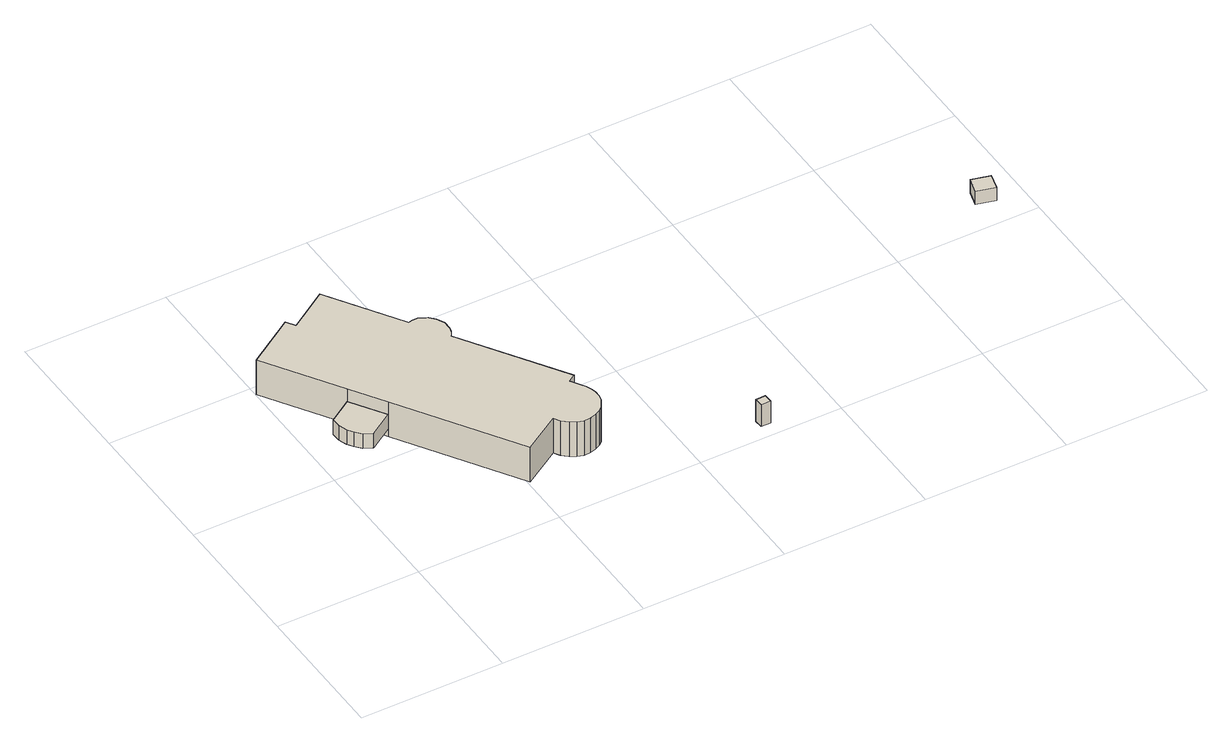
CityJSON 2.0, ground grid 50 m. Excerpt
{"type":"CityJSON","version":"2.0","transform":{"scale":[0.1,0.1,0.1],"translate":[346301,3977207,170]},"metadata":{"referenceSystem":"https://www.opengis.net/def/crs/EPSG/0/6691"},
"CityObjects":{
"building1":{"type":"Building","attributes":{"measuredHeight":5.8},"geometry":[{"type":"Solid","lod":"1","boundaries":[[[[0,1,2,3,4,5,6,7]],[[6,8,9,7]],[[5,10,8,6]],[[4,11,10,5]],[[3,12,11,4]],[[2,13,12,3]],[[1,14,13,2]],[[0,15,14,1]],[[7,9,15,0]],[[8,10,11,12,13,14,15,9]]]]}]},
"building2":{"type":"Building","attributes":{"measuredHeight":19.9},"geometry":[{"type":"Solid","lod":"1","boundaries":[[[[16,17,18,19,20,21,22,23,24,25,26,27,28,29,30,31,32,33,34,35,36,37,38,39,40,41,42,43,44,45,46,47,48]],[[47,49,50,48]],[[46,51,49,47]],[[45,52,51,46]],[[44,53,52,45]],[[43,54,53,44]],[[42,55,54,43]],[[41,56,55,42]],[[40,57,56,41]],[[39,58,57,40]],[[38,59,58,39]],[[37,60,59,38]],[[36,61,60,37]],[[35,62,61,36]],[[34,63,62,35]],[[33,64,63,34]],[[32,65,64,33]],[[31,66,65,32]],[[30,67,66,31]],[[29,68,67,30]],[[28,69,68,29]],[[27,70,69,28]],[[26,71,70,27]],[[25,72,71,26]],[[24,73,72,25]],[[23,74,73,24]],[[22,75,74,23]],[[21,76,75,22]],[[20,77,76,21]],[[19,78,77,20]],[[18,79,78,19]],[[17,80,79,18]],[[16,81,80,17]],[[48,50,81,16]],[[49,51,52,53,54,55,56,57,58,59,60,61,62,63,64,65,66,67,68,69,70,71,72,73,74,75,76,77,78,79,80,81,50]]]]}]},
"building3":{"type":"Building","attributes":{"measuredHeight":8.7},"geometry":[{"type":"Solid","lod":"1","boundaries":[[[[82,83,84,85]],[[84,86,87,85]],[[83,88,86,84]],[[82,89,88,83]],[[85,87,89,82]],[[86,88,89,87]]]]}]},
"building4":{"type":"Building","attributes":{"measuredHeight":5.3},"geometry":[{"type":"Solid","lod":"1","boundaries":[[[[90,91,92,93]],[[92,94,95,93]],[[91,96,94,92]],[[90,97,96,91]],[[93,95,97,90]],[[94,96,97,95]]]]}]}
},
"vertices":[
[171,708,33],[247,592,33],[164,538,33],[134,553,33],[115,575,33],[101,595,33],[90,624,33],[89,655,33],[90,624,91],[89,655,91],[101,595,91],[115,575,91],[134,553,91],[164,538,91],[247,592,91],[171,708,91],
[171,1076,2],[191,1045,2],[329,1135,2],[493,882,2],[506,885,2],[526,885,2],[536,881,2],[556,870,2],[573,851,2],[586,825,2],[586,794,2],[581,778,2],[571,761,2],[798,410,2],[772,394,2],[803,346,2],[811,324,2],[814,308,2],[814,287,2],[810,268,2],[791,239,2],[777,227,2],[759,218,2],[739,212,2],[714,211,2],[692,217,2],[672,229,2],[652,248,2],[639,269,2],[509,186,2],[247,592,2],[171,708,2],[3,967,2],[171,708,140],[3,967,140],[247,592,140],[509,186,140],[639,269,140],[652,248,140],[672,229,140],[692,217,140],[714,211,140],[739,212,140],[759,218,140],[777,227,140],[791,239,140],[810,268,140],[814,287,140],[814,308,140],[811,324,140],[803,346,140],[772,394,140],[798,410,140],[571,761,140],[581,778,140],[586,794,140],[586,825,140],[573,851,140],[556,870,140],[536,881,140],[526,885,140],[506,885,140],[493,882,140],[329,1135,140],[191,1045,140],[171,1076,140],
[1250,32,50],[1251,2,50],[1217,2,50],[1216,31,50],[1217,2,137],[1216,31,137],[1251,2,137],[1250,32,137],
[2250,365,284],[2236,310,284],[2171,327,284],[2186,382,284],[2171,327,337],[2186,382,337],[2236,310,337],[2250,365,337]
]}
